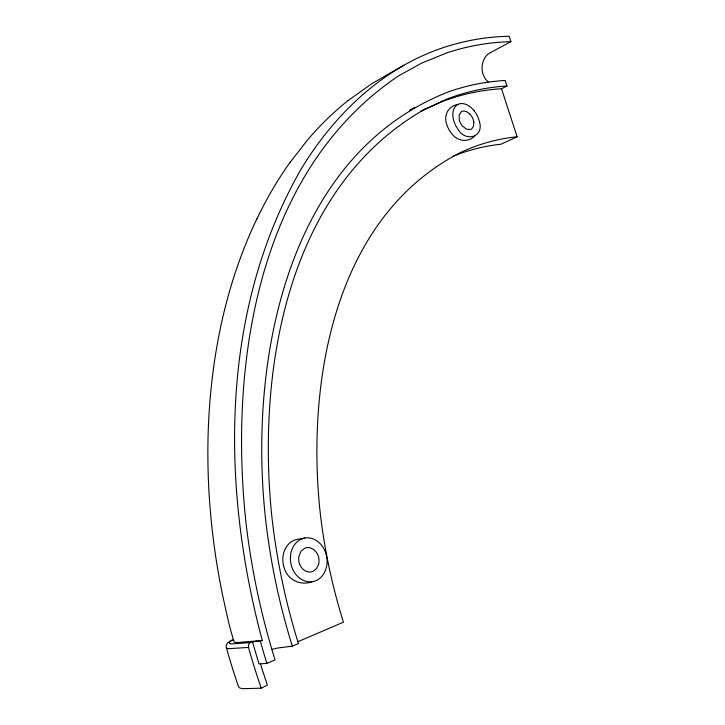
<?xml version="1.0" encoding="UTF-8"?>
<svg xmlns="http://www.w3.org/2000/svg" width="725" height="725" viewBox="0 0 725 725"><rect width="100%" height="100%" fill="white"/><g stroke="black" fill="none" stroke-linecap="round" stroke-linejoin="round"><path stroke-width="1.09" d="M229.091 642.685L230.296 643.755M256.904 218.778C225.14 285.215 210.594 358.875 208.193 432.182C206.471 487.164 211.627 542.318 222.802 596.168C226.254 611.519 229.336 627.352 234.266 642.142C235.861 642.703 237.61 642.45 239.268 642.377L262.278 640.492C220.926 486.158 219.766 311.088 301.083 169.17C333.654 115.266 382.138 68.141 442.721 47.841A213.168 202.846 4.1 0 1 502.525 36.486L509.158 36.25L510.917 41.651L489.892 52.907C485.56 55.272 483.049 60.021 482.306 64.77A23.109 21.986 4.1 0 0 482.207 70.416A21.913 20.853 4.1 0 0 483.167 74.666L485.233 78.826L488.269 82.124M290.19 162.246L306.965 140.695A307.119 292.248 4.1 0 1 348.091 100.485M348.145 100.548L371.508 83.873L403.825 65.241M506.974 86.003A193.086 183.742 4.1 0 0 446.237 99.343L421.08 111.079L440.791 102.153A194.01 184.621 4.1 0 1 501.528 88.731L506.974 86.021L505.171 80.475A195.841 186.361 4.1 0 0 448.086 91.993C285.686 156.038 248.72 362.917 265.386 517.36A751.381 715.013 4.1 0 0 292.311 646.174L277.24 648.087A121.673 115.782 4.1 0 0 271.884 649.455M231.021 640.837L231.728 640.411M426.527 108.261C287.327 186.135 257.148 368.708 271.585 514.143A740.995 705.126 4.1 0 0 298.428 643.546L292.311 646.174M474.096 110.726C470.679 106.475 465.278 102.524 459.532 103.775A7.721 7.35 4.1 0 0 457.892 104.382C452.028 107.672 452.065 115.728 453.959 121.365A28.846 27.45 4.1 0 0 457.602 128.642C464.915 142.843 485.034 137.324 479.153 120.83A28.474 27.097 4.1 0 0 474.087 110.735M409.489 110.354L414.809 107.318M231.946 640.284L233.278 639.749M457.901 104.382C447.778 106.385 443.374 115.719 446.908 124.854A28.511 27.124 4.1 0 0 450.533 132.086C455.853 140.505 466.501 143.559 474.585 136.354M232.172 640.148A9.516 9.053 4.1 0 0 230.496 640.936L230.378 641.009A18.995 18.08 4.1 0 0 229.453 641.607A14.663 13.956 4.1 0 0 228.62 642.232A9.498 9.035 4.1 0 0 227.831 642.93A7.168 6.824 4.1 0 0 227.079 643.836A5.945 5.655 4.1 0 0 226.717 644.434A5.256 5.002 4.1 0 0 226.408 645.178A4.649 4.423 4.1 0 0 226.354 647.652A789.443 751.227 4.1 0 0 238.579 686.856L239.93 688.088L242.947 688.696L261.218 688.179L267.416 685.116A817.039 777.49 4.1 0 1 260.456 663.819M230.45 643.791A10.512 10.005 4.1 0 0 232.009 643.918L250.56 642.577L252.581 641.833A827.615 787.558 4.1 0 0 259.052 663.901L266.891 663.438L275.047 659.904A829.998 789.815 4.1 0 1 245.838 521.438C229.209 364.276 257.293 170.747 398.687 75.79L421.415 63.247L446.654 52.97A210.06 199.892 4.1 0 1 504.5 41.905L510.917 41.651M297.848 641.697L343.442 622.213A646.211 614.927 4.1 0 1 319.743 508.415C306.947 379.954 334.442 216.902 460.892 152.341A168.961 160.787 4.1 0 1 517.133 136.762M252.581 641.833L262.278 640.492M304.835 538.059L297.277 539.373A14.591 13.884 4.1 0 0 294.513 540.134C287.698 542.717 283.62 549.84 282.958 556.854A28.855 27.459 4.1 0 0 284.617 569.08C288.224 580.281 301.093 585.9 312.031 581.767A14.527 13.82 4.1 0 0 315.52 580.87C322.127 578.296 326.123 571.427 326.903 564.612A29.063 27.65 4.1 0 0 324.882 550.81C322.172 544.412 316.435 538.856 309.339 537.95A14.491 13.793 4.1 0 0 304.826 538.05A14.554 13.848 4.1 0 0 302.062 538.82C295.22 541.421 291.151 548.598 290.507 555.64A29.236 27.822 4.1 0 0 291.595 566.27C294.105 575.007 302.434 583 312.031 581.767M469.764 113.898L466.211 111.46L462.976 111.043A4.314 4.105 4.1 0 0 461.308 111.695L459.133 115.076L459.324 120.169A15.823 15.053 4.1 0 0 462.26 125.842L466.238 129.014L469.972 129.558A4.323 4.114 4.1 0 0 471.83 128.697L473.543 126.096L473.806 121.972M299.679 564.304C301.174 568.264 304.727 571.762 309.104 572.034A8.147 7.748 4.1 0 0 313.617 571.01L316.417 568.654L318.465 564.757A15.696 14.935 4.1 0 0 316.68 552.704L314.07 549.749L310.282 547.837A8.138 7.748 4.1 0 0 304.708 548.29L301.156 551.145L298.936 556.147A16.077 15.297 4.1 0 0 299.688 564.304M501.528 88.758L517.133 136.808L500.957 144.23A170.502 162.246 4.1 0 0 452.898 156.328M256.994 218.823A406.861 387.159 4.1 0 1 290.109 162.201M469.737 113.916A15.334 14.591 4.1 0 1 473.778 121.972M261.218 688.179A830.796 790.576 4.1 0 1 248.485 647.416L229.154 648.667A9.615 9.153 4.1 0 1 227.759 648.494M248.693 647.343A4.214 4.015 4.1 0 1 250.478 642.45M266.891 663.438A837.91 797.355 4.1 0 1 260.357 641.199M227.487 648.368A2.057 1.958 4.1 0 1 226.3 647.797M229.073 642.459A6.072 5.773 4.1 0 1 231.085 640.945"/></g></svg>
